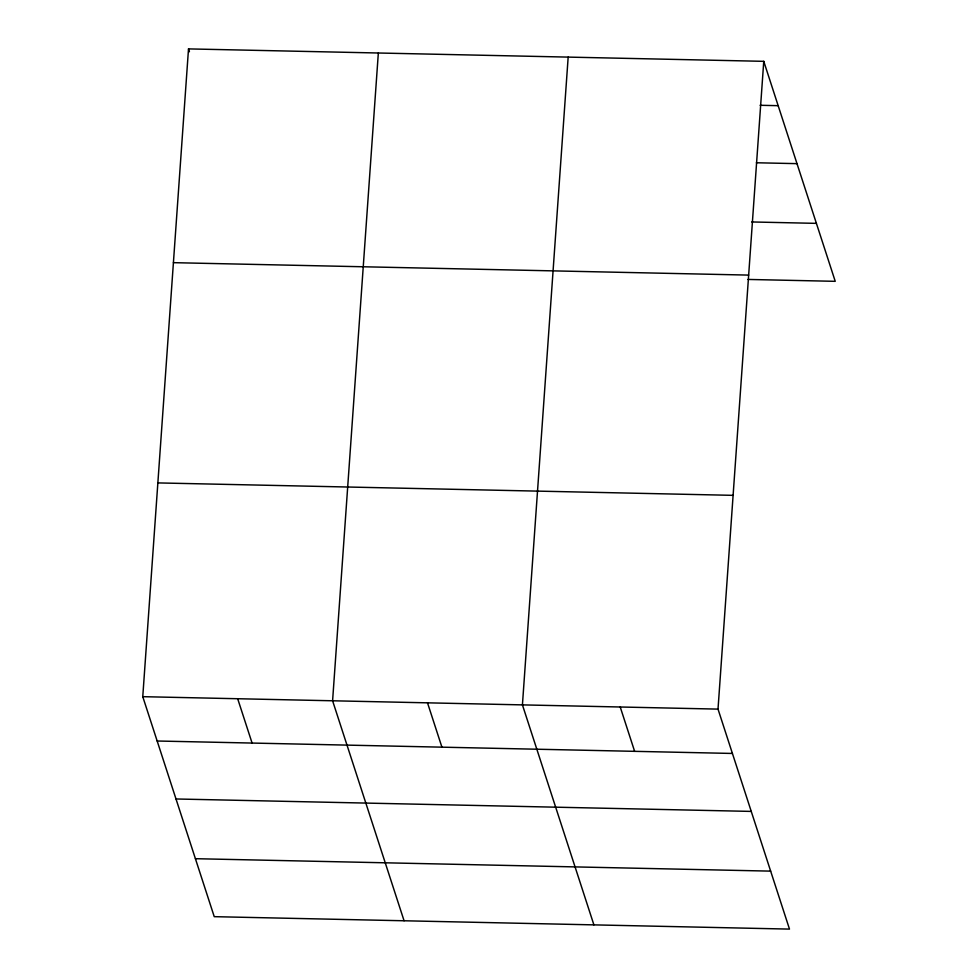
<?xml version="1.0" encoding="UTF-8"?>
<svg xmlns="http://www.w3.org/2000/svg" width="978" height="978" viewBox="0 0 978 978"><rect width="100%" height="100%" fill="white"/><g stroke="black" fill="none" stroke-linecap="round" stroke-linejoin="round"><path stroke-width="1.47" d="M763.757 61.333L718.011 709.111L789.49 929.1L214.243 916.667L142.764 696.678L188.509 48.9L763.757 61.333L835.236 281.322L747.974 279.439M378.339 53.008L332.593 700.774L404.073 920.763M568.169 57.115L522.423 704.881L593.903 924.87M760.102 105.282L778.158 105.673M756.373 162.764L796.997 163.644M751.703 221.957L816.398 223.363M173.412 262.666L748.659 275.099M157.861 482.912L733.109 495.345M142.764 696.678L718.011 709.111M157.177 741.006L732.412 753.451M176.003 798.977L751.251 811.41M195.417 858.696L770.652 871.129M620.223 706.996L634.624 751.336M427.508 702.827L441.922 747.168M188.509 48.9L189.439 51.761M237.678 698.732L252.092 743.06"/></g></svg>
